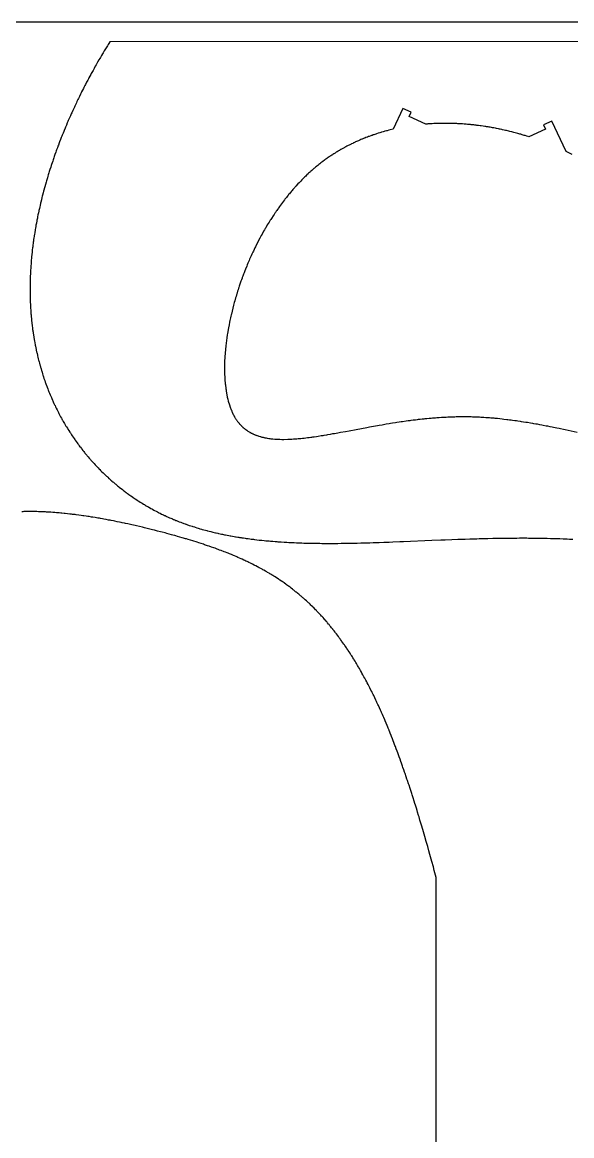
# Model space of a CAD drawing. Header units: metres. Extents: x 790 to 915, y 0 to 250.
# Drawn here: x 841.8 to 877.9, y 176.3 to 249.5 of the extents above; entities that cross this region are included whole.
import ezdxf

# ---------------------------------------------------------------- set-up
doc = ezdxf.new("R2010")
doc.units = ezdxf.units.M
doc.header["$MEASUREMENT"] = 0

msp = doc.modelspace()

# ---------------------------------------------------------------- linework, layer by layer
at = {"flags": 128}
for points in [[(915.266535, -0.455962), (915.266535, 249.544038), (790.266535, 249.544038), (790.266535, -0.455962), (915.266535, -0.455962)], [(847.537551, 248.263972), (847.464619, 248.146446), (847.428312, 248.087619), (847.37405, 247.999297), (847.293106, 247.866633), (847.2127, 247.733751), (847.172699, 247.667228), (847.093103, 247.534018), (847.053507, 247.46733), (846.994368, 247.367197), (846.915989, 247.233493), (846.877004, 247.166559), (846.81878, 247.066055), (846.732019, 246.915066), (846.663954, 246.795568), (846.630084, 246.735754), (846.579481, 246.64595), (846.504033, 246.51106), (846.429134, 246.375947), (846.391891, 246.308307), (846.317818, 246.17286), (846.280989, 246.105052), (846.226004, 246.003236), (846.161241, 245.882401), (846.129024, 245.821917), (846.080904, 245.731108), (846.009189, 245.594706), (845.938033, 245.458077), (845.902665, 245.389678), (845.832351, 245.252708), (845.797405, 245.184138), (845.74525, 245.081175), (845.683849, 244.958979), (845.653317, 244.897812), (845.607728, 244.805978), (845.539821, 244.668034), (845.472484, 244.529858), (845.439031, 244.460683), (845.372556, 244.322158), (845.339535, 244.252808), (845.290274, 244.148674), (845.232313, 244.025084), (845.203504, 243.96322), (845.160507, 243.870336), (845.0965, 243.730812), (845.033079, 243.59105), (845.001589, 243.52108), (844.939054, 243.38096), (844.908009, 243.31081), (844.861719, 243.205471), (844.807293, 243.08045), (844.780257, 243.017867), (844.739926, 242.923904), (844.679932, 242.782754), (844.620544, 242.641359), (844.591078, 242.570569), (844.532605, 242.428804), (844.503598, 242.357828), (844.460377, 242.251247), (844.409601, 242.124747), (844.384397, 242.061423), (844.346822, 241.966343), (844.29098, 241.823512), (844.235767, 241.680426), (844.208397, 241.608787), (844.154135, 241.465316), (844.127242, 241.393484), (844.087204, 241.285614), (844.040219, 241.157579), (844.016918, 241.093483), (843.982207, 240.997243), (843.930684, 240.852663), (843.879817, 240.707816), (843.854631, 240.635293), (843.804757, 240.490045), (843.78007, 240.417319), (843.743354, 240.308104), (843.700328, 240.178465), (843.679016, 240.113564), (843.6473, 240.016111), (843.600295, 239.869701), (843.55398, 239.723011), (843.531083, 239.649561), (843.485811, 239.502448), (843.463438, 239.428786), (843.43021, 239.318157), (843.391345, 239.186833), (843.372124, 239.121086), (843.343558, 239.022357), (843.301312, 238.874019), (843.259794, 238.725386), (843.23931, 238.650958), (843.198897, 238.501878), (843.178969, 238.427225), (843.149428, 238.315104), (843.114964, 238.181997), (843.097957, 238.115353), (843.072729, 238.015272), (843.035527, 237.864891), (842.999101, 237.714196), (842.981181, 237.63873), (842.945932, 237.487558), (842.928606, 237.411852), (842.90299, 237.298141), (842.875521, 237.173692), (842.86199, 237.111384), (842.841951, 237.017819), (842.812474, 236.877235), (842.783703, 236.736366), (842.769584, 236.665823), (842.741884, 236.524518), (842.728304, 236.453756), (842.708276, 236.347475), (842.705257, 236.331248), (842.679191, 236.188761), (842.666454, 236.117505), (842.647723, 236.010603), (842.629441, 235.903682), (842.620469, 235.850213), (842.602864, 235.743262), (842.594233, 235.689778), (842.581498, 235.609544), (842.564919, 235.502546), (842.556801, 235.44904), (842.544841, 235.368771), (842.527387, 235.248345), (842.512365, 235.141279), (842.505028, 235.087737), (842.494242, 235.007416), (842.478558, 234.886912), (842.46347, 234.766381), (842.45615, 234.706105), (842.440052, 234.56892), (842.432297, 234.500315), (842.421031, 234.39739), (842.410209, 234.294445), (842.404965, 234.242966), (842.394813, 234.139991), (842.389905, 234.088497), (842.382755, 234.011245), (842.373616, 233.908226), (842.369217, 233.856708), (842.362832, 233.779423), (842.353737, 233.663473), (842.34371, 233.526017), (842.339005, 233.457276), (842.332335, 233.354146), (842.326133, 233.250996), (842.323207, 233.199413), (842.31771, 233.096231), (842.315139, 233.044632), (842.311506, 232.967224), (842.307078, 232.863994), (842.305044, 232.812371), (842.302219, 232.734927), (842.298491, 232.618738), (842.294868, 232.480997), (842.293383, 232.412112), (842.291566, 232.308766), (842.290243, 232.205398), (842.289769, 232.153706), (842.289195, 232.050304), (842.289096, 231.998595), (842.289184, 231.921021), (842.289745, 231.817569), (842.290216, 231.765835), (842.291163, 231.688223), (842.293125, 231.57178), (842.295137, 231.479755), (842.296298, 231.433736), (842.298231, 231.364698), (842.301568, 231.261123), (842.305433, 231.157524), (842.307564, 231.105715), (842.312227, 231.00208), (842.31476, 230.950254), (842.318811, 230.872503), (842.324686, 230.768814), (842.327828, 230.71696), (842.332797, 230.639168), (842.340831, 230.522455), (842.348392, 230.420845), (842.352374, 230.370031), (842.358597, 230.293799), (842.368501, 230.179426), (842.379093, 230.065023), (842.384649, 230.00781), (842.396284, 229.893361), (842.402364, 229.836125), (842.411814, 229.750257), (842.413669, 229.733813), (842.427094, 229.618449), (842.434067, 229.560848), (842.444853, 229.47455), (842.45603, 229.388376), (842.461766, 229.345336), (842.473533, 229.259347), (842.479563, 229.216399), (842.488794, 229.152036), (842.488794, 229.152036), (842.501447, 229.066327), (842.507922, 229.023519), (842.517819, 228.959365), (842.533083, 228.863267), (842.547071, 228.777978), (842.554215, 228.735381), (842.565116, 228.671544), (842.581887, 228.575921), (842.599164, 228.480456), (842.607991, 228.432784), (842.625078, 228.342492), (842.633793, 228.2974), (842.647078, 228.229829), (842.667489, 228.128626), (842.688479, 228.027604), (842.699192, 227.977162), (842.721054, 227.876416), (842.732203, 227.826111), (842.749201, 227.750741), (842.772377, 227.650409), (842.784185, 227.600312), (842.802171, 227.525253), (842.829771, 227.41286), (842.852106, 227.324222), (842.863448, 227.279958), (842.880681, 227.213631), (842.907024, 227.114297), (842.933961, 227.015149), (842.947652, 226.965646), (842.975483, 226.866781), (842.989623, 226.817419), (843.011114, 226.743464), (843.040293, 226.645023), (843.055108, 226.595874), (843.077614, 226.522239), (843.112009, 226.411988), (843.139727, 226.325046), (843.153766, 226.281632), (843.17505, 226.216582), (843.207484, 226.119167), (843.24053, 226.021945), (843.257282, 225.973406), (843.291249, 225.876474), (843.308463, 225.828081), (843.334573, 225.755582), (843.369929, 225.659088), (843.38784, 225.610914), (843.414997, 225.538745), (843.456391, 225.430699), (843.489656, 225.345505), (843.506475, 225.302967), (843.531936, 225.239233), (843.570652, 225.143798), (843.610001, 225.048562), (843.629914, 225.001019), (843.670216, 224.906084), (843.690607, 224.858692), (843.721492, 224.787698), (843.763235, 224.693216), (843.784347, 224.646051), (843.816319, 224.575399), (843.864959, 224.469637), (843.908884, 224.375843), (843.931092, 224.329023), (843.964709, 224.25889), (844.015829, 224.153909), (844.067783, 224.04919), (844.094074, 223.99693), (844.1344, 223.917698), (844.154746, 223.87814), (844.185493, 223.818875), (844.23213, 223.73014), (844.27939, 223.641601), (844.303254, 223.597406), (844.351453, 223.509164), (844.375788, 223.465117), (844.412587, 223.399141), (844.433979, 223.361129), (844.477047, 223.285344), (844.520495, 223.209876), (844.549671, 223.15974), (844.608526, 223.05989), (844.653107, 222.98537), (844.683038, 222.935866), (844.7434, 222.837276), (844.773832, 222.788191), (844.835196, 222.690438), (844.897225, 222.593242), (844.938946, 222.528753), (844.966924, 222.485897), (845.023273, 222.400514), (845.055649, 222.352005), (845.120912, 222.255414), (845.186853, 222.15939), (845.231191, 222.095689), (845.260916, 222.053361), (845.320768, 221.969042), (845.38874, 221.874716), (845.43443, 221.812146), (845.465057, 221.770573), (845.526711, 221.68776), (845.573302, 221.625944), (845.60453, 221.584873), (845.667386, 221.503065), (845.699013, 221.462329), (845.76267, 221.38119), (845.826859, 221.300498), (845.869949, 221.246952), (845.898807, 221.211364), (845.95684, 221.140453), (846.02263, 221.0611), (846.055726, 221.021591), (846.10562, 220.962536), (846.181024, 220.874426), (846.257105, 220.786883), (846.2954, 220.743323), (846.356262, 220.674778), (846.386851, 220.640638), (846.432935, 220.589596), (846.502509, 220.513406), (846.572622, 220.437668), (846.607881, 220.399969), (846.678806, 220.324909), (846.714471, 220.287549), (846.768224, 220.231722), (846.84037, 220.157684), (846.876647, 220.120835), (846.931319, 220.065777), (847.013902, 219.98367), (847.087892, 219.911174), (847.125092, 219.875097), (847.181151, 219.821199), (847.23752, 219.76756), (847.265822, 219.740838), (847.322658, 219.68759), (847.351193, 219.661064), (847.394143, 219.621397), (847.477358, 219.545418), (847.519212, 219.507635), (847.582301, 219.451218), (847.645763, 219.395111), (847.677633, 219.367175), (847.741655, 219.311537), (847.773806, 219.283836), (847.822209, 219.242432), (847.887076, 219.187501), (847.919652, 219.160154), (847.968692, 219.119283), (848.042653, 219.05831), (848.10555, 219.007084), (848.147604, 218.97315), (848.232005, 218.9058), (848.274353, 218.872385), (848.359339, 218.806071), (848.444713, 218.740445), (848.501845, 218.697076), (848.540028, 218.668332), (848.616623, 218.61125), (848.663775, 218.57649), (848.695273, 218.553429), (848.758421, 218.507578), (848.790071, 218.484787), (848.853523, 218.439475), (848.917177, 218.394522), (848.959726, 218.364752), (849.045091, 218.305689), (849.077196, 218.283704), (849.141555, 218.240002), (849.206115, 218.196657), (849.249267, 218.167957), (849.335838, 218.111033), (849.401, 218.068754), (849.444552, 218.040765), (849.531923, 217.98526), (849.575741, 217.957744), (849.663644, 217.903182), (849.751901, 217.849249), (849.810936, 217.813642), (849.850379, 217.790058), (849.929475, 217.743262), (849.962927, 217.723669), (850.02998, 217.684745), (850.097231, 217.646172), (850.142175, 217.620652), (850.232327, 217.570081), (850.300172, 217.532562), (850.345512, 217.507745), (850.436456, 217.458578), (850.482059, 217.434228), (850.573531, 217.385997), (850.665353, 217.338389), (850.726763, 217.306996), (850.76779, 217.286221), (850.850051, 217.245041), (850.942927, 217.199302), (850.989496, 217.176665), (851.059515, 217.143003), (851.129732, 217.109691), (851.129732, 217.109691), (851.164914, 217.093167), (851.235427, 217.060381), (851.270758, 217.044119), (851.323846, 217.019891), (851.418501, 216.977308), (851.46596, 216.95625), (851.537314, 216.924956), (851.608867, 216.894014), (851.644717, 216.878675), (851.716568, 216.848261), (851.752567, 216.833187), (851.80666, 216.81074), (851.878958, 216.78112), (851.915181, 216.766443), (851.969609, 216.744592), (852.051463, 216.712189), (852.101038, 216.69283), (852.200463, 216.654598), (852.300253, 216.617014), (852.36698, 216.592316), (852.411554, 216.576008), (852.500915, 216.54377), (852.516542, 216.538194), (852.554757, 216.524634), (852.63124, 216.497822), (852.707793, 216.471414), (852.758866, 216.45403), (852.861104, 216.419792), (852.937862, 216.394571), (852.98907, 216.377972), (853.091576, 216.345285), (853.142872, 216.329195), (853.245552, 216.297516), (853.348346, 216.266495), (853.416937, 216.246175), (853.462692, 216.232788), (853.554268, 216.206389), (853.610505, 216.190437), (853.723075, 216.159088), (853.835772, 216.128471), (853.910972, 216.10846), (853.961136, 216.095295), (854.061537, 216.069384), (854.174602, 216.040892), (854.250045, 216.02228), (854.300369, 216.01004), (854.401087, 215.98596), (854.476685, 215.968245), (854.527112, 215.956599), (854.628033, 215.933693), (854.678527, 215.922432), (854.77958, 215.900289), (854.88072, 215.878645), (854.948194, 215.864491), (855.083254, 215.836829), (855.140277, 215.825415), (855.2544, 215.803037), (855.368626, 215.78125), (855.444832, 215.76705), (855.495661, 215.757725), (855.597378, 215.739414), (855.711902, 215.719347), (855.788304, 215.706278), (855.839263, 215.697701), (855.941235, 215.680871), (856.017764, 215.668528), (856.068805, 215.660431), (856.170943, 215.64455), (856.222038, 215.636765), (856.324282, 215.621501), (856.426596, 215.606641), (856.494844, 215.596955), (856.63143, 215.578108), (856.746767, 215.56274), (856.823705, 215.552763), (856.97769, 215.53344), (857.054736, 215.524091), (857.208935, 215.506006), (857.363273, 215.488725), (857.466241, 215.477641), (857.53492, 215.470443), (857.672355, 215.456499), (857.788396, 215.445196), (857.865796, 215.437892), (858.020692, 215.423829), (858.098186, 215.417067), (858.253266, 215.404072), (858.408466, 215.391768), (858.511998, 215.383942), (858.581048, 215.37889), (858.719214, 215.369173), (858.810339, 215.363048), (858.992702, 215.35145), (859.175213, 215.340703), (859.296966, 215.333999), (859.378171, 215.329732), (859.540662, 215.321669), (859.573578, 215.320113), (859.654042, 215.316414), (859.81496, 215.309465), (859.975867, 215.303099), (860.083133, 215.299173), (860.154641, 215.296693), (860.29765, 215.292058), (860.414653, 215.288582), (860.492651, 215.28642), (860.648642, 215.28246), (860.726634, 215.28066), (860.882612, 215.277408), (861.038581, 215.274612), (861.142556, 215.272995), (861.350496, 215.270335), (861.467456, 215.269167), (861.545427, 215.268516), (861.701364, 215.267513), (861.935255, 215.266739), (862.091174, 215.266691), (862.195116, 215.266861), (862.402992, 215.267669), (862.519918, 215.268389), (862.753758, 215.270383), (862.987586, 215.273084), (863.143464, 215.27526), (863.24738, 215.276872), (863.455205, 215.280466), (863.572102, 215.282698), (863.805889, 215.287595), (864.039667, 215.293043), (864.195513, 215.296964), (864.507193, 215.305456), (864.624069, 215.308852), (864.857816, 215.315965), (865.091555, 215.323481), (865.247378, 215.328701), (865.559014, 215.339599), (865.909593, 215.352514), (866.143306, 215.361459), (866.610719, 215.380021), (866.844421, 215.389577), (867.311817, 215.409088), (868.246596, 215.448885), (868.713987, 215.468695), (869.298235, 215.492902), (869.590366, 215.50464), (870.028574, 215.521624), (870.418106, 215.535963), (870.612878, 215.542835), (870.905043, 215.552742), (871.197217, 215.562141), (871.343307, 215.566639), (871.654976, 215.575762), (871.810815, 215.580071), (872.04458, 215.586203), (872.278352, 215.591919), (872.395241, 215.594616), (872.706955, 215.601256), (872.862818, 215.604263), (873.09662, 215.608367), (873.330431, 215.611962), (873.447341, 215.613562), (873.681167, 215.616352), (873.798083, 215.617538), (873.973464, 215.619044), (874.189992, 215.620442), (874.29826, 215.620944), (874.460666, 215.621441), (874.704286, 215.621597), (874.94792, 215.621017), (875.069741, 215.620442), (875.313394, 215.618701), (875.435226, 215.617528), (875.61798, 215.61538), (875.817188, 215.612493), (875.916742, 215.610831), (876.06601, 215.608058), (876.289764, 215.603254), (876.513338, 215.597653), (876.625054, 215.594545), (876.848343, 215.587698), (876.959915, 215.583953), (877.127178, 215.577922), (877.333875, 215.569765), (877.437156, 215.56539), (877.591991, 215.558448), (877.746721, 215.551041), (877.824045, 215.547161), (877.978611, 215.53904)], [(905.208822, 248.275711), (847.537551, 248.263972)], [(877.527971, 241.043437), (876.596405, 243.041186), (876.05262, 242.787615), (876.179406, 242.515723), (875.091836, 242.008581), (875.042655, 242.024271), (874.944214, 242.055245), (874.845669, 242.085674), (874.779916, 242.105657), (874.648284, 242.144895), (874.549451, 242.173685), (874.483513, 242.192574), (874.351523, 242.229619), (874.087117, 242.300772), (873.954718, 242.334876), (873.8222, 242.367995), (873.755899, 242.384184), (873.623218, 242.415821), (873.556841, 242.431268), (873.457231, 242.453974), (873.357573, 242.476121), (873.307726, 242.486984), (873.208001, 242.508291), (873.158123, 242.518734), (873.083289, 242.534135), (872.950202, 242.560733), (872.883638, 242.573656), (872.783768, 242.592571), (872.683874, 242.61092), (872.633919, 242.619883), (872.533995, 242.637382), (872.484027, 242.645919), (872.409069, 242.658458), (872.309115, 242.674679), (872.259135, 242.682575), (872.184163, 242.694153), (872.071702, 242.710917), (871.938417, 242.729847), (871.871779, 242.73893), (871.771828, 242.752076), (871.67189, 242.764647), (871.621926, 242.770716), (871.522013, 242.782423), (871.472064, 242.78806), (871.397151, 242.796244), (871.29729, 242.80665), (871.24737, 242.811635), (871.172506, 242.818842), (871.060245, 242.829038), (870.960497, 242.837484), (870.910639, 242.841488), (870.835872, 242.847221), (870.72377, 242.855205), (870.611732, 242.862447), (870.555738, 242.86579), (870.423085, 242.872973), (870.356798, 242.876172), (870.257421, 242.880481), (870.158111, 242.884199), (870.108483, 242.885837), (870.00928, 242.88867), (869.959708, 242.889864), (869.885385, 242.891378), (869.786359, 242.892876), (869.736877, 242.893403), (869.662695, 242.893914), (869.551516, 242.894053), (869.452789, 242.893542), (869.403461, 242.893063), (869.329516, 242.892064), (869.218705, 242.889934), (869.108027, 242.887044), (869.052739, 242.885314), (868.954537, 242.881769), (868.905479, 242.879771), (868.831947, 242.876491), (868.721774, 242.870934), (868.611758, 242.864612), (868.55681, 242.861163), (868.447038, 242.853691), (868.392215, 242.849666), (868.310061, 242.843269), (867.222491, 243.350411), (867.349277, 243.622303), (866.805492, 243.875874), (866.169835, 242.512703), (865.970473, 242.464705), (865.871182, 242.439619), (865.772156, 242.413805), (865.722744, 242.400626), (865.624124, 242.37372), (865.574918, 242.359994), (865.501239, 242.339062), (865.403248, 242.310513), (865.354359, 242.295963), (865.281162, 242.273796), (865.20813, 242.251216), (865.171676, 242.239771), (865.074669, 242.208746), (865.026279, 242.192957), (864.953836, 242.168929), (864.881566, 242.144485), (864.845497, 242.132108), (864.773489, 242.107041), (864.737552, 242.094351), (864.68373, 242.075122), (864.588296, 242.040357), (864.540701, 242.022696), (864.469461, 241.995856), (864.398406, 241.968599), (864.362948, 241.954813), (864.292175, 241.926926), (864.25686, 241.912826), (864.203976, 241.891478), (864.133634, 241.862647), (864.098535, 241.848074), (864.045979, 241.826017), (863.967352, 241.792486), (863.874491, 241.752055), (863.828194, 241.731558), (863.758918, 241.700459), (863.689846, 241.668938), (863.655387, 241.653018), (863.586626, 241.62086), (863.552323, 241.604622), (863.500968, 241.580066), (863.43268, 241.546952), (863.398615, 241.530235), (863.347619, 241.50496), (863.271353, 241.466599), (863.203792, 241.432046), (863.170094, 241.414609), (863.11965, 241.388253), (863.044218, 241.348268), (862.96907, 241.307741), (862.931604, 241.287273), (862.843082, 241.238215), (862.798974, 241.213399), (862.733004, 241.175817), (862.667267, 241.137803), (862.634487, 241.118635), (862.569103, 241.079974), (862.5365, 241.060482), (862.487708, 241.03104), (862.422861, 240.991406), (862.390529, 240.971427), (862.342144, 240.941254), (862.269824, 240.895537), (862.205801, 240.854439), (862.173882, 240.833727), (862.126121, 240.802454), (862.054744, 240.755085), (861.983687, 240.707165), (861.948279, 240.682997), (861.885532, 240.639691), (861.854255, 240.617874), (861.80746, 240.584944), (861.737543, 240.535085), (861.667957, 240.484672), (861.63329, 240.459256), (861.564207, 240.408009), (861.529792, 240.382176), (861.478329, 240.343165), (861.410341, 240.29092), (861.365204, 240.255785), (861.335196, 240.232228), (861.275382, 240.184792), (861.230697, 240.148936), (861.200991, 240.1249), (861.141781, 240.076514), (861.112277, 240.052164), (861.053471, 240.003154), (860.994933, 239.953732), (860.956058, 239.920557), (860.878668, 239.853668), (860.835347, 239.815729), (860.806551, 239.790312), (860.749162, 239.739181), (860.720569, 239.713468), (860.663586, 239.661748), (860.606874, 239.609641), (860.569217, 239.57469), (860.494266, 239.504278), (860.466284, 239.477701), (860.410524, 239.424265), (860.355036, 239.370457), (860.318196, 239.33438), (860.24488, 239.261739), (860.190211, 239.206837), (860.153918, 239.170037), (860.081696, 239.095963), (860.045768, 239.058691), (859.974277, 238.983685), (859.903275, 238.908069), (859.762739, 238.755035), (859.723566, 238.71157), (859.697537, 238.68249), (859.645687, 238.624088), (859.619865, 238.594766), (859.619865, 238.594766), (859.568429, 238.535883), (859.517271, 238.476683), (859.483319, 238.437042), (859.415785, 238.357348), (859.390587, 238.327323), (859.340399, 238.267043), (859.29049, 238.206464), (859.257372, 238.165912), (859.191507, 238.084417), (859.142434, 238.022957), (859.109873, 237.981824), (859.045125, 237.899181), (859.012938, 237.857672), (858.948936, 237.774287), (858.885433, 237.690418), (858.759925, 237.521261), (858.690206, 237.425299), (858.644078, 237.361007), (858.613484, 237.318007), (858.552671, 237.231679), (858.507391, 237.166649), (858.477362, 237.123163), (858.417681, 237.035877), (858.38803, 236.992079), (858.329105, 236.904178), (858.270686, 236.815877), (858.155365, 236.638111), (858.112643, 236.571058), (858.08432, 236.526241), (858.028054, 236.436336), (858.000112, 236.391249), (857.94461, 236.300813), (857.889618, 236.210033), (857.781164, 236.027478), (857.75437, 235.981638), (857.701166, 235.889723), (857.648475, 235.797502), (857.544633, 235.612177), (857.493483, 235.519089), (857.39273, 235.332106), (857.294043, 235.1441), (857.102887, 234.76529), (857.076673, 234.711743), (857.024739, 234.604462), (856.973464, 234.496938), (856.939649, 234.425127), (856.917269, 234.377198), (856.8729, 234.281212), (856.823612, 234.173033), (856.791122, 234.100805), (856.769626, 234.052607), (856.727029, 233.956103), (856.695425, 233.883637), (856.674521, 233.835285), (856.633108, 233.73849), (856.612599, 233.690048), (856.571977, 233.593082), (856.531884, 233.496012), (856.453285, 233.301594), (856.410006, 233.192091), (856.381526, 233.11904), (856.362706, 233.070319), (856.325465, 232.972835), (856.297883, 232.899688), (856.279662, 232.850909), (856.24362, 232.753323), (856.2258, 232.704518), (856.190559, 232.606887), (856.155854, 232.509237), (856.088052, 232.313914), (856.06318, 232.24067), (856.046767, 232.191844), (856.014343, 232.094206), (855.998334, 232.045396), (855.966719, 231.947798), (855.935643, 231.850238), (855.875114, 231.655261), (855.86032, 231.606554), (855.831138, 231.509189), (855.802499, 231.411899), (855.746852, 231.217577), (855.719844, 231.120562), (855.667466, 230.926864), (855.617274, 230.733666), (855.52347, 230.349035), (855.512363, 230.301142), (855.490562, 230.205492), (855.469313, 230.110029), (855.428471, 229.919699), (855.408881, 229.824849), (855.371362, 229.635819), (855.336065, 229.44774), (855.272158, 229.0747), (855.257578, 228.982139), (855.230099, 228.797912), (855.204866, 228.614937), (855.161157, 228.253006), (855.100919, 227.547096), (855.084474, 227.204185), (855.077201, 226.868683), (855.077017, 226.703878), (855.083582, 226.380491), (855.090341, 226.222044), (855.099425, 226.06585), (855.10484, 225.988618), (855.117421, 225.835929), (855.124588, 225.760487), (855.13234, 225.685659), (855.136435, 225.648478), (855.154284, 225.501327), (855.164089, 225.428712), (855.174482, 225.356747), (855.1799, 225.321011), (855.191176, 225.250039), (855.197036, 225.214804), (855.206101, 225.162268), (855.26007, 224.888648), (855.290611, 224.756098), (855.32353, 224.626477), (855.340883, 224.562786), (855.377379, 224.437685), (855.396523, 224.376291), (855.416266, 224.31568), (855.426363, 224.285671), (855.468247, 224.16763), (855.49009, 224.109823), (855.512534, 224.052836), (855.523982, 224.024653), (855.54733, 223.968911), (855.55923, 223.941355), (855.577363, 223.900418), (855.62738, 223.793603), (855.653295, 223.741493), (855.679817, 223.690259), (855.693305, 223.664974), (855.720737, 223.61507), (855.734681, 223.590455), (855.755881, 223.553954), (855.784681, 223.506081), (855.799309, 223.482488), (855.821537, 223.447529), (855.844108, 223.413092), (855.855523, 223.39607), (855.881518, 223.35825), (855.89909, 223.333405), (855.910911, 223.317005), (855.934808, 223.284593), (855.952954, 223.260623), (855.965158, 223.244804), (855.989818, 223.21355), (856.002275, 223.198114), (856.027441, 223.167623), (856.052943, 223.137637), (856.070131, 223.117925), (856.104951, 223.079168), (856.124797, 223.057755), (856.138131, 223.043635), (856.165049, 223.015762), (856.178631, 223.002009), (856.206043, 222.974869), (856.233784, 222.948214), (856.25246, 222.930712), (856.290247, 222.896347), (856.304566, 222.883679), (856.333448, 222.858697), (856.362654, 222.834187), (856.382304, 222.818108), (856.422033, 222.78657), (856.452204, 222.763456), (856.472495, 222.748302), (856.513502, 222.718604), (856.534217, 222.704057), (856.576069, 222.675566), (856.618482, 222.647869), (856.704977, 222.594834), (856.729703, 222.580479), (856.746283, 222.571044), (856.779677, 222.552498), (856.79649, 222.543385), (856.830345, 222.525481), (856.864508, 222.508001), (856.887453, 222.496581), (856.933749, 222.474301), (856.951249, 222.466137), (856.986477, 222.450118), (857.022007, 222.43451), (857.045861, 222.424331), (857.093968, 222.404514), (857.130397, 222.390121), (857.154848, 222.380747), (857.204147, 222.362527), (857.228993, 222.353679), (857.279079, 222.336504), (857.329686, 222.320017), (857.432454, 222.289077), (857.451953, 222.283574), (857.491166, 222.272848), (857.530666, 222.262493), (857.530666, 222.262493), (857.557159, 222.255794), (857.610525, 222.242881), (857.650882, 222.233619), (857.677944, 222.227643), (857.732443, 222.216167), (857.75988, 222.210664), (857.815128, 222.200124), (857.870871, 222.1902), (857.983835, 222.172171), (858.026701, 222.166027), (858.05543, 222.162115), (858.113251, 222.154729), (858.142343, 222.151254), (858.200887, 222.144733), (858.25991, 222.138781), (858.37938, 222.128552), (858.409543, 222.126338), (858.47022, 222.122318), (858.531364, 222.118833), (858.655042, 222.113444), (858.717572, 222.111525), (858.843999, 222.109203), (858.972233, 222.108855), (859.23404, 222.113852), (859.308939, 222.116577), (859.359176, 222.118706), (859.392802, 222.120262), (859.460378, 222.123699), (859.51134, 222.126557), (859.613982, 222.132981), (859.717574, 222.14033), (859.787159, 222.145732), (859.83378, 222.149552), (859.927573, 222.157707), (859.980652, 222.162592), (860.0875, 222.172988), (860.195259, 222.184202), (860.2676, 222.19212), (860.316049, 222.197591), (860.413475, 222.208984), (860.523915, 222.222505), (860.598029, 222.231921), (860.647654, 222.238372), (860.747416, 222.251685), (860.822683, 222.26202), (860.873072, 222.269072), (860.974354, 222.283558), (861.127521, 222.306208), (861.230455, 222.321898), (861.438266, 222.354616), (861.556285, 222.373764), (861.635408, 222.386812), (861.794711, 222.413552), (861.874885, 222.427231), (862.036264, 222.455171), (862.199004, 222.483839), (862.308241, 222.503328), (862.528478, 222.543134), (862.695173, 222.573647), (863.032376, 222.636119), (863.259937, 222.678657), (863.721463, 222.765263), (864.073021, 222.831025), (864.429037, 222.896977), (864.608667, 222.929881), (864.880079, 222.978989), (865.123269, 223.022253), (865.245531, 223.043704), (865.42974, 223.075607), (865.614911, 223.107131), (865.707851, 223.122733), (865.894426, 223.153583), (865.988057, 223.168816), (866.128923, 223.191407), (866.317519, 223.221005), (866.412143, 223.235565), (866.554477, 223.257085), (866.697285, 223.278201), (866.768862, 223.2886), (867.024284, 223.32466), (867.152524, 223.342126), (867.281109, 223.359193), (867.345528, 223.367572), (867.474619, 223.38401), (867.539288, 223.392065), (867.636444, 223.403936), (867.766268, 223.419359), (867.831298, 223.426892), (867.928991, 223.437963), (868.075854, 223.45404), (868.20672, 223.467781), (868.272264, 223.474452), (868.370717, 223.484203), (868.5187, 223.49824), (868.667038, 223.51155), (868.741339, 223.517924), (868.873639, 223.528782), (868.939889, 223.53398), (869.039386, 223.541481), (869.188903, 223.552054), (869.338737, 223.561791), (869.41377, 223.566339), (869.513933, 223.572063), (869.564064, 223.574778), (869.639323, 223.578663), (869.752346, 223.584064), (869.886508, 223.58979), (869.953671, 223.592374), (870.054517, 223.595895), (870.155482, 223.598982), (870.206009, 223.600362), (870.307147, 223.602787), (870.357759, 223.603831), (870.433729, 223.605185), (870.535118, 223.606587), (870.585852, 223.607114), (870.662004, 223.607683), (870.776339, 223.608035), (870.878079, 223.607835), (870.928985, 223.607551), (871.005391, 223.606894), (871.120099, 223.605381), (871.234923, 223.603227), (871.292379, 223.601905), (871.378613, 223.599617), (871.436136, 223.597887), (871.55126, 223.593947), (871.608859, 223.591738), (871.724128, 223.586849), (871.839486, 223.581339), (871.916438, 223.577327), (871.967759, 223.574502), (872.070447, 223.568499), (872.128235, 223.564917), (872.24386, 223.557315), (872.359549, 223.549136), (872.436707, 223.543369), (872.488159, 223.539386), (872.591093, 223.531091), (872.706936, 223.521244), (872.784188, 223.514381), (872.835698, 223.509674), (872.938737, 223.499951), (873.016032, 223.492389), (873.170652, 223.476589), (873.325301, 223.459905), (873.42841, 223.448303), (873.634633, 223.423979), (873.692631, 223.416874), (873.808619, 223.402327), (873.924592, 223.387337), (874.001895, 223.377102), (874.156467, 223.356066), (874.272358, 223.339805), (874.349598, 223.32874), (874.504019, 223.306082), (874.581197, 223.294496), (874.735478, 223.270823), (874.88965, 223.246502), (874.992363, 223.229939), (875.197607, 223.196009), (875.31294, 223.176468), (875.389779, 223.163265), (875.543328, 223.13645), (875.620034, 223.122844), (875.773304, 223.095249), (875.92637, 223.067164), (876.028295, 223.04818), (876.231837, 223.009616), (876.308055, 222.994958), (876.460301, 222.965339), (876.612281, 222.935335), (876.713446, 222.915129), (876.915389, 222.874262), (877.066489, 222.843241), (877.167045, 222.822396), (877.367714, 222.780343), (877.467818, 222.759149), (877.667545, 222.716462), (877.866603, 222.67342), (878.262584, 222.586495)], [(877.921431, 240.850963), (877.877894, 240.872796), (877.790683, 240.916126), (877.70329, 240.959011), (877.527971, 241.043437)], [(868.995153, 193.288611), (868.910463, 193.601385), (868.867913, 193.757706), (868.803822, 193.992103), (868.707067, 194.343501), (868.620412, 194.655645), (868.576846, 194.811641), (868.511187, 195.045536), (868.432873, 195.322585), (868.393507, 195.461043), (868.334187, 195.668643), (868.244579, 195.979841), (868.154184, 196.290787), (868.10868, 196.446162), (868.027261, 196.722217), (867.986293, 196.860161), (867.924506, 197.06697), (867.862306, 197.273647), (867.831047, 197.376935), (867.768201, 197.583405), (867.736612, 197.686587), (867.689015, 197.841291), (867.625146, 198.047433), (867.593034, 198.150447), (867.544636, 198.304895), (867.471512, 198.536397), (867.413276, 198.719166), (867.384001, 198.8105), (867.33989, 198.947437), (867.273262, 199.152695), (867.206066, 199.357771), (867.17225, 199.460239), (867.104169, 199.665032), (867.0699, 199.767355), (867.018205, 199.920746), (866.948721, 200.125089), (866.913735, 200.227182), (866.860942, 200.380222), (866.807767, 200.533139), (866.781032, 200.60955), (866.709254, 200.813158), (866.673093, 200.914875), (866.618505, 201.067339), (866.563492, 201.219667), (866.535823, 201.295779), (866.4615, 201.498571), (866.424037, 201.599871), (866.367459, 201.751697), (866.310411, 201.903372), (866.281707, 201.979153), (866.207796, 202.172634), (866.170536, 202.269277), (866.114254, 202.414117), (866.057495, 202.558804), (866.028932, 202.631089), (865.971436, 202.775541), (865.9425, 202.847707), (865.898856, 202.955879), (865.890283, 202.977032), (865.834716, 203.113391), (865.806768, 203.181479), (865.76464, 203.283496), (865.700975, 203.436259), (865.636729, 203.5887), (865.604386, 203.664798), (865.539249, 203.816743), (865.506452, 203.892589), (865.456969, 204.006198), (865.399077, 204.137851), (865.36995, 204.203577), (865.326032, 204.30204), (865.259632, 204.449443), (865.192594, 204.596491), (865.158832, 204.66988), (865.098404, 204.800124), (865.067992, 204.865135), (865.022124, 204.962514), (864.95275, 205.108263), (864.882678, 205.253625), (864.847376, 205.326158), (864.784171, 205.454858), (864.752353, 205.519087), (864.704351, 205.615279), (864.631723, 205.75922), (864.558331, 205.902736), (864.521344, 205.974332), (864.455103, 206.101344), (864.421746, 206.164718), (864.371411, 206.259613), (864.320712, 206.354305), (864.295225, 206.401575), (864.243971, 206.495959), (864.218203, 206.543073), (864.179374, 206.613645), (864.109814, 206.738811), (864.074775, 206.80125), (864.021889, 206.894727), (863.968605, 206.987982), (863.941813, 207.034526), (863.887923, 207.127445), (863.860825, 207.173819), (863.819983, 207.243272), (863.746795, 207.366421), (863.709918, 207.427839), (863.654246, 207.519766), (863.598139, 207.611452), (863.569921, 207.657204), (863.513152, 207.748522), (863.4846, 207.794087), (863.44156, 207.862318), (863.390218, 207.943), (863.36441, 207.983265), (863.325527, 208.043566), (863.266811, 208.133802), (863.207622, 208.223774), (863.177848, 208.26866), (863.117936, 208.358231), (863.087797, 208.402914), (863.042357, 208.469811), (862.98814, 208.548894), (862.960883, 208.588353), (862.919809, 208.647437), (862.857773, 208.735827), (862.79522, 208.823929), (862.763747, 208.867871), (862.700405, 208.955535), (862.668535, 208.999255), (862.620477, 209.064696), (862.566721, 209.13721), (862.539701, 209.173387), (862.498991, 209.227553), (862.437519, 209.308576), (862.375553, 209.389324), (862.344382, 209.429593), (862.281664, 209.509922), (862.250114, 209.549981), (862.20255, 209.609935), (862.19539, 209.618914), (862.140331, 209.687572), (862.11269, 209.721776), (862.071092, 209.772927), (862.008382, 209.849301), (861.945295, 209.925251), (861.913609, 209.963066), (861.849954, 210.038375), (861.817983, 210.075869), (861.769847, 210.131906), (861.70533, 210.206245), (861.672927, 210.243251), (861.62414, 210.298556), (861.550551, 210.381052), (861.484723, 210.453914), (861.451661, 210.490179), (861.401885, 210.544369), (861.326803, 210.625184), (861.251218, 210.705433), (861.213236, 210.745343), (861.146957, 210.814332), (861.113674, 210.848664), (861.063568, 210.899959), (860.988002, 210.976442), (860.911946, 211.052373), (860.873733, 211.090131), (860.796935, 211.165228), (860.758351, 211.202567), (860.700241, 211.258313), (860.631006, 211.323973), (860.59624, 211.356636), (860.543906, 211.405422), (860.464985, 211.478128), (860.385559, 211.550266), (860.345657, 211.586121), (860.265471, 211.657402), (860.225187, 211.692828), (860.164521, 211.745697), (860.104323, 211.797595), (860.074118, 211.823425), (860.028678, 211.862022), (859.960221, 211.919582), (859.891407, 211.976739), (859.856865, 212.005166), (859.787512, 212.061717), (859.7527, 212.089841), (859.700314, 212.131836), (859.63015, 212.187473), (859.594933, 212.21514), (859.541936, 212.256448), (859.462059, 212.317979), (859.413912, 212.354649), (859.381722, 212.378992), (859.317122, 212.42743), (859.284711, 212.451525), (859.21967, 212.499466), (859.154334, 212.547077), (859.110615, 212.578634), (859.022785, 212.641309), (858.989715, 212.664661), (858.923354, 212.711117), (858.856702, 212.757245), (858.856702, 212.757245), (858.812106, 212.787815), (858.722525, 212.848518), (858.658172, 212.891554), (858.615124, 212.92008), (858.528677, 212.976738), (858.485279, 213.004871), (858.398135, 213.060743), (858.310528, 213.116094), (858.251867, 213.152706), (858.212646, 213.176986), (858.133932, 213.225239), (858.124108, 213.231217), (858.051948, 213.274832), (858.00373, 213.303688), (857.907028, 213.360875), (857.858545, 213.389208), (857.761317, 213.445358), (857.663745, 213.500826), (857.598506, 213.53743), (857.55493, 213.561667), (857.467578, 213.609747), (857.360013, 213.668044), (857.288085, 213.706478), (857.240037, 213.731911), (857.143712, 213.782327), (857.07127, 213.819748), (857.022882, 213.84451), (856.925884, 213.893598), (856.877275, 213.917924), (856.779838, 213.966146), (856.682114, 214.013801), (856.616806, 214.045259), (856.573198, 214.066094), (856.485816, 214.107437), (856.40267, 214.146282), (856.347131, 214.171965), (856.235799, 214.22283), (856.180007, 214.248014), (856.068176, 214.297895), (855.956022, 214.347137), (855.881076, 214.379618), (855.831035, 214.40112), (855.730771, 214.443764), (855.664865, 214.471483), (855.532884, 214.526266), (855.400683, 214.580198), (855.31243, 214.615692), (855.253543, 214.639154), (855.135646, 214.685606), (855.05977, 214.715142), (855.009151, 214.734694), (854.907827, 214.773468), (854.857123, 214.792693), (854.755633, 214.830825), (854.654035, 214.868541), (854.586245, 214.893457), (854.450526, 214.942759), (854.374105, 214.970187), (854.221098, 215.024399), (854.067874, 215.077778), (853.965609, 215.112914), (853.897382, 215.136142), (853.760808, 215.18214), (853.683917, 215.207751), (853.529993, 215.258418), (853.375881, 215.308364), (853.27304, 215.341273), (853.204435, 215.363043), (853.067123, 215.406185), (852.989826, 215.430225), (852.835107, 215.477824), (852.680227, 215.524797), (852.576885, 215.555774), (852.507953, 215.576278), (852.369999, 215.61694), (852.292349, 215.639613), (852.136939, 215.684539), (851.981387, 215.728917), (851.877609, 215.758205), (851.80839, 215.777601), (851.669873, 215.816088), (851.591912, 215.837561), (851.435893, 215.880135), (851.279749, 215.922223), (851.175584, 215.950016), (850.967094, 216.004983), (850.869292, 216.03047), (850.673553, 216.080921), (850.477637, 216.130687), (850.34693, 216.163493), (850.25975, 216.1852), (850.08529, 216.228229), (849.910699, 216.270751), (849.823353, 216.291818), (849.692271, 216.323174), (849.495502, 216.369643), (849.298554, 216.415421), (849.200012, 216.438044), (848.989631, 216.485702), (848.884359, 216.509216), (848.726347, 216.544083), (848.568206, 216.578457), (848.489088, 216.595455), (848.34835, 216.625357), (848.277941, 216.640154), (848.172278, 216.662154), (848.013666, 216.694706), (847.854913, 216.726709), (847.775482, 216.742501), (847.634181, 216.770224), (847.563486, 216.783914), (847.457387, 216.804232), (847.298109, 216.834209), (847.138674, 216.863575), (847.058896, 216.878025), (846.916966, 216.90332), (846.845952, 216.915776), (846.739368, 216.934217), (846.579347, 216.961321), (846.419149, 216.987741), (846.338982, 217.000689), (846.178511, 217.026049), (846.098204, 217.038457), (845.977655, 217.056721), (845.83464, 217.077818), (845.763073, 217.088139), (845.655648, 217.103329), (845.494337, 217.125449), (845.332813, 217.14675), (845.251968, 217.157086), (845.229222, 217.159955), (845.08991, 217.177142), (845.020242, 217.185487), (844.915724, 217.197688), (844.758912, 217.215266), (844.602057, 217.231955), (844.523613, 217.23996), (844.379629, 217.254048), (844.307623, 217.260796), (844.199596, 217.27054), (844.091547, 217.279823), (844.037514, 217.28429), (843.929431, 217.292867), (843.87538, 217.296975), (843.794294, 217.302911), (843.650108, 217.312777), (843.577998, 217.317375), (843.469814, 217.323846), (843.361605, 217.329797), (843.30749, 217.332574), (843.199242, 217.337725), (843.145109, 217.340096), (843.063895, 217.343395), (842.967623, 217.346899), (842.919479, 217.348483), (842.847253, 217.350646), (842.73889, 217.353406), (842.630499, 217.355572), (842.576292, 217.356428), (842.467857, 217.357682), (842.413628, 217.358076), (842.33227, 217.358371), (842.223767, 217.358205), (842.169503, 217.357878), (842.088093, 217.357078), (841.965944, 217.35517), (841.873174, 217.353142), (841.826779, 217.351938), (841.757176, 217.34989)], [(868.992119, 143.198404), (868.995153, 193.288611)]]:
    msp.add_lwpolyline(points, dxfattribs=at)

doc.saveas('drawing.dxf')
